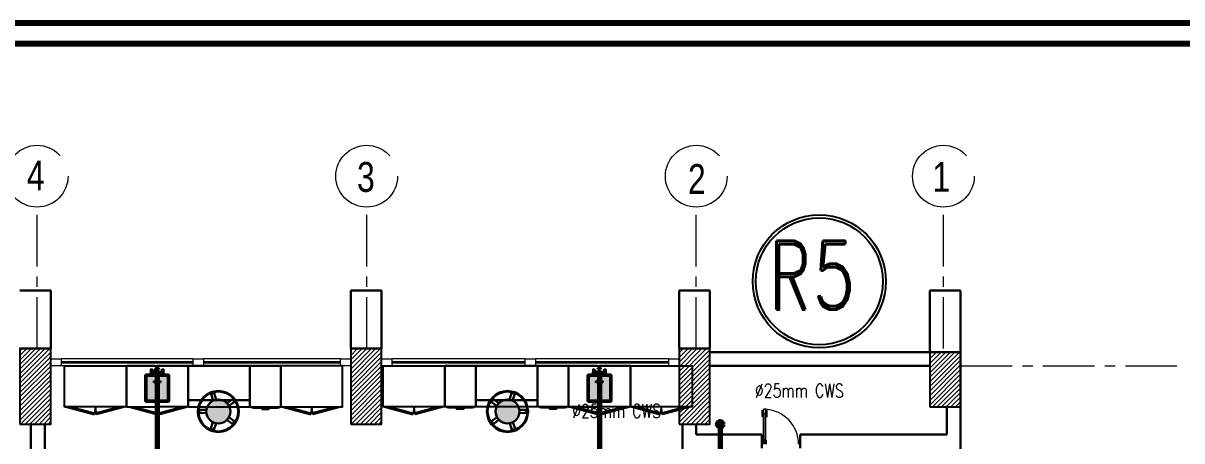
# Model space of a CAD drawing. Extents: x 800 to 995, y 398 to 804.
# Drawn here: x 901.25 to 918.13, y 634.27 to 640.36 of the extents above; entities that cross this region are included whole.
import ezdxf

# ---------------------------------------------------------------- set-up
doc = ezdxf.new("R2010")
doc.units = 0
doc.header["$MEASUREMENT"] = 0
for name, pattern in [('ACAD_ISO02W100', [15, 12, -3]), ('CENTERX2', [4, 2.5, -0.5, 0.5, -0.5]), ('DASHED', [19.05, 12.7, -6.35])]:
    doc.linetypes.add(name, pattern=pattern)
doc.layers.get('0').update_dxf_attribs({"color": 252, "linetype": 'CONTINUOUS', "lineweight": 30})
doc.layers.add('-FUR', color=252, linetype='CONTINUOUS')
doc.layers.add('SAN', color=2, linetype='CONTINUOUS')
for name, color, linetype, lineweight in [('axis', 1, 'CENTERX2', 5), ('Column', 6, 'CONTINUOUS', 25), ('DOOR', 30, 'CONTINUOUS', 9), ('elev', 90, 'CONTINUOUS', 9), ('hatch', 252, 'CONTINUOUS', 9), ('P-C-WATER', 5, 'CONTINUOUS', 70), ('P-TEXT', 1, 'CONTINUOUS', 25), ('txt in circle', 11, 'CONTINUOUS', 13), ('UG-BORDER', 20, 'CONTINUOUS', 80), ('Wall', 252, 'CONTINUOUS', 30), ('WINDOW', 252, 'CONTINUOUS', 5)]:
    doc.layers.add(name, color=color, linetype=linetype, lineweight=lineweight)
doc.styles.add('ROMANC', font='romand.shx')
doc.styles.add('SOSA2', font='SOSA.shx', dxfattribs={"width": 0.8})

# ---------------------------------------------------------------- blocks, each defined once
blk = doc.blocks.new('YY5Y5')
at = {"layer": 'SAN', "color": 1}
for p, q in [((434.2, 537.6), (433.7, 538)), ((434.2, 536.1), (433.7, 535.7)), ((433.8, 542), (433.8, 538.6)), ((435.7, 542.4), (434.2, 542.4)), ((435.6, 537.6), (436, 538)), ((435.6, 536.1), (436, 535.7)), ((435.7, 540.6), (435.7, 542.4)), ((446.2, 539.6), (436.7, 539.6)), ((436.7, 537.6), (438.2, 537.6)), ((440.5, 535.4), (440.5, 528.7)), ((442.4, 528.7), (442.4, 535.4)), ((443, 539.6), (446.2, 539.6)), ((444.7, 537.6), (446.2, 537.6)), ((447.3, 537.6), (446.9, 538)), ((447.3, 536.1), (446.9, 535.7)), ((447.2, 542.4), (447.2, 540.6)), ((448.7, 542.4), (447.2, 542.4)), ((448.7, 537.6), (449.2, 538)), ((448.7, 536.1), (449.2, 535.7)), ((449.1, 538.6), (449.1, 542)), ((440.9, 528.4), (442, 528.4))]:
    blk.add_line(p, q, dxfattribs=at)
at = {"layer": 'SAN', "color": 1, "linetype": 'Continuous'}
blk.add_line((439.2, 539.6), (439.9, 539.6), dxfattribs=at)
at = {"layer": 'SAN', "color": 2, "linetype": 'DASHED'}
for points in [[(441.4, 532.4), (441.4, 521.6)], [(436.1, 527), (446.8, 527)]]:
    blk.add_lwpolyline(points, dxfattribs=at)
at = {"layer": 'SAN', "color": 1}
for centre, radius in [((434.9, 536.9), 2), ((434.9, 536.9), 1), ((434.9, 536.9), 0.8), ((448, 536.9), 2), ((448, 536.9), 1), ((448, 536.9), 0.8)]:
    blk.add_circle(centre, radius, dxfattribs=at)
for centre, radius, start, end in [((434.2, 542), 0.375, 90, 180), ((436.7, 540.6), 1, 180, 270), ((438.2, 535.4), 2.25, 0, 90), ((444.7, 535.4), 2.25, 90, 180), ((446.2, 540.6), 1, 270, 0), ((448.7, 542), 0.375, 0, 90), ((441.4, 527), 2.86, 109.4319, 70.5681), ((441.4, 527), 2.08, 117.2765, 62.7235), ((440.9, 528.7), 0.375, 180, 270), ((442, 528.7), 0.375, 270, 360)]:
    blk.add_arc(centre, radius, start, end, dxfattribs=at)
blk = doc.blocks.new('fd')
at = {"layer": '-FUR'}
h = blk.add_hatch(color=254, dxfattribs=at)
h.paths.add_polyline_path([(1322.664, 576.699), (1322.354, 576.699), (1322.354, 577.059), (1322.664, 577.059)], flags=16)
edge = h.paths.add_edge_path()
edge.add_line((1322.664, 576.679), (1322.354, 576.679))
edge.add_arc((1322.354, 576.699), 0.02, 180, 270, ccw=False)
edge.add_line((1322.334, 576.699), (1322.334, 577.059))
edge.add_arc((1322.354, 577.059), 0.02, 90, 180, ccw=False)
edge.add_line((1322.354, 577.079), (1322.664, 577.079))
edge.add_arc((1322.664, 577.059), 0.02, 0, 90, ccw=False)
edge.add_line((1322.684, 577.059), (1322.684, 576.699))
edge.add_arc((1322.664, 576.699), 0.02, -90, 0, ccw=False)
blk.add_hatch(color=253, dxfattribs=at).paths.add_polyline_path([(1322.664, 577.059), (1322.664, 576.699), (1322.354, 576.699), (1322.354, 577.059)])
h = blk.add_hatch(color=251, dxfattribs=at)
h.paths.add_polyline_path([(1322.634, 577.029), (1322.664, 577.059), (1322.664, 576.699), (1322.634, 576.729)])
h.paths.add_polyline_path([(1322.634, 576.729), (1322.664, 576.699), (1322.354, 576.699), (1322.384, 576.729)])
h = blk.add_hatch(color=252, dxfattribs=at)
h.paths.add_polyline_path([(1322.384, 577.029), (1322.354, 577.059), (1322.664, 577.059), (1322.634, 577.029)])
h.paths.add_polyline_path([(1322.384, 576.729), (1322.354, 576.699), (1322.354, 577.059), (1322.384, 577.029)])
for p, q in [((1322.478, 577.206), (1322.06, 577.206)), ((1322.478, 577.206), (1322.96, 577.206)), ((1322.06, 576.606), (1322.51, 576.606)), ((1322.96, 576.606), (1322.51, 576.606))]:
    blk.add_line(p, q, dxfattribs=at)
at = {"layer": '-FUR', "linetype": 'ACAD_ISO02W100'}
for p, q in [((1322.06, 577.206), (1322.51, 577.206)), ((1322.96, 577.206), (1322.51, 577.206)), ((1322.1, 576.606), (1322.513, 576.495)), ((1322.177, 576.606), (1322.518, 576.514)), ((1322.518, 576.514), (1322.513, 576.495)), ((1322.882, 576.606), (1322.541, 576.514)), ((1322.541, 576.514), (1322.546, 576.495)), ((1322.96, 576.606), (1322.546, 576.495))]:
    blk.add_line(p, q, dxfattribs=at)
for centre, start, end in [((1324.045, 576.373), 171.2611, 174.7069), ((1321.014, 576.373), 5.2931, 8.7389)]:
    blk.add_arc(centre, 1.533, start, end, dxfattribs=at)
for p, q in [((1322.06, 577.206), (1322.06, 576.606)), ((1322.96, 577.206), (1322.96, 576.606))]:
    blk.add_line(p, q)
blk.add_lwpolyline([(1322.664, 576.679), (1322.354, 576.679, -0.414214), (1322.334, 576.699), (1322.334, 577.059, -0.414214), (1322.354, 577.079), (1322.664, 577.079, -0.414214), (1322.684, 577.059), (1322.684, 576.699, -0.414214)], format="xyb", close=True)
blk.add_lwpolyline([(1322.664, 576.679), (1322.354, 576.679, -0.414214), (1322.334, 576.699), (1322.334, 577.059, -0.414214), (1322.354, 577.079), (1322.664, 577.079, -0.414214), (1322.684, 577.059), (1322.684, 576.699, -0.414214)], format="xyb", close=True)
blk.add_lwpolyline([(1322.664, 576.699), (1322.354, 576.699), (1322.354, 577.059), (1322.664, 577.059)], close=True)
at = {"extrusion": (0, 0, -1), "xscale": 0.0121000000000322, "yscale": 0.0121000000000322, "zscale": -0.0121}
blk.add_blockref('YY5Y5', (-1327.85, 570.595), dxfattribs=at)
blk = doc.blocks.new('juy')
blk.add_line((1322.96, 577.206), (1322.96, 576.606))
blk.add_blockref('fd', (0, 0))

msp = doc.modelspace()

# ---------------------------------------------------------------- hatches: boundary and pattern name
h = msp.add_hatch(color=256)
h.set_gradient(color1=(132, 132, 132), name='SPHERICAL')
h.paths.add_polyline_path([(904.097, 634.875, -1), (904.097, 634.525, -1)])
h = msp.add_hatch(color=256)
h.set_gradient(color1=(132, 132, 132), name='SPHERICAL')
h.paths.add_polyline_path([(908.309, 634.875, 1), (908.309, 634.525, 1)])
at = {"layer": 'hatch'}
h = msp.add_hatch(dxfattribs=at)
h.set_pattern_fill('ANSI31', color=252, scale=0.015, style=0)
h.set_pattern_definition([(45, (1093.41557, 297.194008), (-0.0336759605, 0.0336759605), [])])
h.paths.add_polyline_path([(901.208, 634.516), (901.658, 634.516), (901.658, 635.616), (901.208, 635.616)])
h = msp.add_hatch(dxfattribs=at)
h.set_pattern_fill('ANSI31', color=252, scale=0.015, style=0)
h.set_pattern_definition([(45, (1098.23287, 297.194008), (-0.0336759605, 0.0336759605), [])])
h.paths.add_polyline_path([(906.026, 634.516), (906.476, 634.516), (906.476, 635.616), (906.026, 635.616)])
h = msp.add_hatch(dxfattribs=at)
h.set_pattern_fill('ANSI31', color=252, scale=0.015, style=0)
h.set_pattern_definition([(45, (1093.41557, 297.19404), (-0.0336759605, 0.0336759605), [])])
h.paths.add_polyline_path([(910.808, 634.516), (911.258, 634.516), (911.258, 635.616), (910.808, 635.616)])
h = msp.add_hatch(dxfattribs=at)
h.set_pattern_fill('ANSI31', color=252, scale=0.015, style=0)
h.set_pattern_definition([(45, (1106.665556, 297.144008), (-0.0336759605, 0.0336759605), [])])
h.paths.add_polyline_path([(914.458, 634.766), (914.908, 634.766), (914.908, 635.566), (914.458, 635.566)])

# ---------------------------------------------------------------- linework, layer by layer
at = {"layer": '-FUR', "linetype": 'ACAD_ISO02W100'}
for p, q in [((901.858, 635.366), (902.758, 635.366)), ((904.558, 635.366), (905.008, 635.366)), ((905.908, 635.366), (905.008, 635.366)), ((906.498, 635.366), (907.398, 635.366)), ((907.848, 635.366), (907.398, 635.366)), ((909.198, 635.366), (908.748, 635.366)), ((909.198, 635.366), (910.098, 635.366)), ((910.098, 635.366), (910.998, 635.366)), ((901.878, 634.766), (902.292, 634.655)), ((901.955, 634.766), (902.297, 634.675)), ((902.661, 634.766), (902.319, 634.675)), ((902.738, 634.766), (902.324, 634.655)), ((903.658, 634.766), (904.558, 634.766)), ((905.028, 634.766), (905.442, 634.655)), ((905.105, 634.766), (905.447, 634.675)), ((905.811, 634.766), (905.469, 634.675)), ((905.888, 634.766), (905.474, 634.655)), ((906.518, 634.766), (906.932, 634.655)), ((906.596, 634.766), (906.937, 634.675)), ((907.301, 634.766), (906.96, 634.675)), ((907.378, 634.766), (906.965, 634.655)), ((908.748, 634.766), (907.848, 634.766)), ((909.218, 634.766), (909.632, 634.655)), ((909.296, 634.766), (909.637, 634.675)), ((910.001, 634.766), (909.66, 634.675)), ((910.078, 634.766), (909.665, 634.655)), ((910.118, 634.766), (910.532, 634.655)), ((910.196, 634.766), (910.537, 634.675)), ((910.901, 634.766), (910.56, 634.675)), ((910.978, 634.766), (910.565, 634.655)), ((902.297, 634.675), (902.292, 634.655)), ((902.319, 634.675), (902.324, 634.655)), ((905.447, 634.675), (905.442, 634.655)), ((905.469, 634.675), (905.474, 634.655)), ((906.937, 634.675), (906.932, 634.655)), ((906.96, 634.675), (906.965, 634.655)), ((909.637, 634.675), (909.632, 634.655)), ((909.66, 634.675), (909.665, 634.655)), ((910.537, 634.675), (910.532, 634.655)), ((910.56, 634.675), (910.565, 634.655))]:
    msp.add_line(p, q, dxfattribs=at)
at = {"layer": '-FUR'}
for p, q in [((904.578, 634.756), (904.988, 634.756)), ((904.608, 634.751), (904.958, 634.751)), ((907.828, 634.756), (907.418, 634.756)), ((907.798, 634.751), (907.448, 634.751)), ((909.178, 634.756), (908.768, 634.756)), ((909.148, 634.751), (908.798, 634.751))]:
    msp.add_line(p, q, dxfattribs=at)
for points in [[(901.858, 635.366), (902.758, 635.366), (902.758, 634.766), (901.858, 634.766)], [(904.558, 634.766), (905.008, 634.766), (905.008, 635.366), (904.558, 635.366)], [(905.908, 635.366), (905.008, 635.366), (905.008, 634.766), (905.908, 634.766)], [(906.498, 635.366), (907.398, 635.366), (907.398, 634.766), (906.498, 634.766)], [(907.848, 634.766), (907.398, 634.766), (907.398, 635.366), (907.848, 635.366)], [(909.198, 634.766), (908.748, 634.766), (908.748, 635.366), (909.198, 635.366)], [(909.198, 635.366), (910.098, 635.366), (910.098, 634.766), (909.198, 634.766)], [(910.098, 635.366), (910.998, 635.366), (910.998, 634.766), (910.098, 634.766)]]:
    msp.add_lwpolyline(points, close=True, dxfattribs=at)
at = {"layer": '-FUR', "color": 1}
for points in [[(904.733, 634.736), (904.833, 634.736), (904.833, 634.746), (904.733, 634.746)], [(907.673, 634.736), (907.573, 634.736), (907.573, 634.746), (907.673, 634.746)], [(909.023, 634.736), (908.923, 634.736), (908.923, 634.746), (909.023, 634.746)]]:
    msp.add_lwpolyline(points, close=True, dxfattribs=at)
at = {"layer": '-FUR', "linetype": 'ACAD_ISO02W100'}
for centre, start, end in [((903.823, 634.533), 171.2611, 174.7069), ((900.793, 634.533), 5.2931, 8.7389), ((906.973, 634.533), 171.2611, 174.7069), ((903.943, 634.533), 5.2931, 8.7389), ((908.464, 634.533), 171.2611, 174.7069), ((905.433, 634.533), 5.2931, 8.7389), ((911.164, 634.533), 171.2611, 174.7069), ((908.133, 634.533), 5.2931, 8.7389), ((912.064, 634.533), 171.2611, 174.7069), ((909.033, 634.533), 5.2931, 8.7389)]:
    msp.add_arc(centre, 1.533, start, end, dxfattribs=at)
for p, q in [((903.658, 634.766), (903.658, 635.366)), ((903.658, 635.366), (904.558, 635.366)), ((904.558, 635.366), (904.558, 634.766)), ((908.748, 635.366), (907.848, 635.366)), ((907.848, 635.366), (907.848, 634.766)), ((908.748, 634.766), (908.748, 635.366)), ((904.558, 634.866), (903.658, 634.866)), ((904.023, 634.859), (903.986, 634.968)), ((903.993, 634.981), (904.019, 634.989)), ((904.068, 634.873), (904.033, 634.981)), ((904.225, 634.82), (904.318, 634.888)), ((904.332, 634.886), (904.348, 634.864)), ((904.558, 634.766), (904.558, 634.866)), ((907.848, 634.766), (907.848, 634.866)), ((907.848, 634.866), (908.748, 634.866)), ((908.075, 634.886), (908.059, 634.864)), ((908.182, 634.82), (908.089, 634.888)), ((908.338, 634.873), (908.373, 634.981)), ((908.384, 634.859), (908.42, 634.968)), ((908.413, 634.981), (908.387, 634.989)), ((903.798, 634.688), (903.798, 634.716)), ((903.924, 634.726), (903.811, 634.726)), ((904.252, 634.781), (904.344, 634.847)), ((908.154, 634.781), (908.062, 634.847)), ((908.483, 634.726), (908.596, 634.726)), ((908.608, 634.688), (908.608, 634.716)), ((903.923, 634.679), (903.808, 634.678)), ((904.019, 634.544), (903.984, 634.436)), ((904.064, 634.528), (904.029, 634.418)), ((904.222, 634.578), (904.313, 634.511)), ((904.25, 634.616), (904.344, 634.548)), ((904.346, 634.534), (904.33, 634.512)), ((908.06, 634.534), (908.077, 634.512)), ((908.156, 634.616), (908.062, 634.548)), ((908.184, 634.578), (908.093, 634.511)), ((908.342, 634.528), (908.378, 634.418)), ((908.387, 634.544), (908.423, 634.436)), ((908.483, 634.679), (908.598, 634.678)), ((904.016, 634.412), (903.99, 634.421)), ((908.39, 634.412), (908.416, 634.421))]:
    msp.add_line(p, q)
for centre, radius in [((904.097, 634.7), 0.299), ((904.097, 634.7), 0.29), ((904.097, 634.7), 0.175), ((908.309, 634.7), 0.299), ((908.309, 634.7), 0.29), ((908.309, 634.7), 0.175)]:
    msp.add_circle(centre, radius)
for centre, radius, start, end in [((903.996, 634.971), 0.01, 107.7911, 197.7911), ((904.021, 634.942), 0.025, 40.9349, 209.1752), ((904.021, 634.976), 0.0131, 19.654, 97.7204), ((904.304, 634.847), 0.025, 328.9349, 137.1752), ((904.324, 634.88), 0.01, 35.7911, 125.7911), ((904.336, 634.858), 0.0131, 307.654, 25.7204), ((908.07, 634.858), 0.0131, 154.2796, 232.346), ((908.083, 634.88), 0.01, 54.2089, 144.2089), ((908.102, 634.847), 0.025, 42.8248, 211.0651), ((908.385, 634.942), 0.025, 330.8248, 139.0651), ((908.385, 634.976), 0.0131, 82.2796, 160.346), ((908.41, 634.971), 0.01, 342.2089, 72.2089), ((903.811, 634.713), 0.0131, 91.654, 169.7204), ((903.808, 634.688), 0.01, 179.7911, 269.7911), ((903.843, 634.703), 0.025, 112.9349, 281.1752), ((908.563, 634.703), 0.025, 258.8248, 67.0651), ((908.595, 634.713), 0.0131, 10.2796, 88.346), ((908.598, 634.688), 0.01, 270.2089, 0.2089), ((904.3, 634.549), 0.025, 256.9349, 65.1752), ((904.338, 634.54), 0.01, 323.7911, 53.7911), ((908.068, 634.54), 0.01, 126.2089, 216.2089), ((908.106, 634.549), 0.025, 114.8248, 283.0651), ((903.996, 634.432), 0.0131, 163.654, 241.7204), ((904.016, 634.46), 0.025, 184.9349, 353.1752), ((904.019, 634.422), 0.01, 251.7911, 341.7911), ((904.321, 634.522), 0.0131, 235.654, 313.7204), ((908.086, 634.522), 0.0131, 226.2796, 304.346), ((908.391, 634.46), 0.025, 186.8248, 355.0651), ((908.387, 634.422), 0.01, 198.2089, 288.2089), ((908.41, 634.432), 0.0131, 298.2796, 16.346)]:
    msp.add_arc(centre, radius, start, end)
at = {"layer": 'axis', "color": 0, "ltscale": 0.3}
for p, q in [((901.458, 635.616), (901.458, 637.68)), ((906.258, 635.616), (906.258, 637.68)), ((911.058, 635.616), (911.058, 637.68)), ((914.658, 635.616), (914.658, 637.68)), ((914.908, 635.366), (918.13, 635.366))]:
    msp.add_line(p, q, dxfattribs=at)
at = {"layer": 'axis', "color": 0}
for centre in [(901.458, 638.13), (906.258, 638.13), (911.058, 638.13), (914.658, 638.13)]:
    msp.add_circle(centre, 0.45, dxfattribs=at)
at = {"layer": 'Column', "color": 252}
for points in [[(901.208, 634.516), (901.658, 634.516), (901.658, 635.616), (901.208, 635.616)], [(906.026, 634.516), (906.476, 634.516), (906.476, 635.616), (906.026, 635.616)], [(910.808, 634.516), (911.258, 634.516), (911.258, 635.616), (910.808, 635.616)], [(914.458, 634.766), (914.908, 634.766), (914.908, 635.566), (914.458, 635.566)]]:
    msp.add_lwpolyline(points, close=True, dxfattribs=at)
at = {"layer": 'DOOR', "color": 252}
for p, q in [((912.018, 634.623), (912.018, 634.72)), ((912.018, 634.72), (912.022, 634.72)), ((912.022, 634.72), (912.022, 634.623)), ((912.022, 634.699), (912.022, 634.71)), ((912.029, 634.71), (912.025, 634.71)), ((912.025, 634.71), (912.025, 634.699)), ((912.025, 634.71), (912.025, 634.699)), ((912.025, 634.699), (912.029, 634.699)), ((912.029, 634.695), (912.029, 634.714)), ((912.029, 634.714), (912.032, 634.714)), ((912.029, 634.699), (912.029, 634.71)), ((912.032, 634.695), (912.029, 634.695)), ((912.032, 634.689), (912.032, 634.72)), ((912.032, 634.72), (912.038, 634.72)), ((912.038, 634.689), (912.032, 634.689)), ((912.069, 634.732), (912.038, 634.732)), ((912.038, 634.732), (912.038, 634.676)), ((912.069, 634.676), (912.069, 634.732)), ((912.076, 634.72), (912.069, 634.72)), ((912.069, 634.689), (912.076, 634.689)), ((912.076, 634.689), (912.076, 634.72)), ((912.079, 634.714), (912.076, 634.714)), ((912.076, 634.695), (912.079, 634.695)), ((912.079, 634.695), (912.079, 634.714)), ((912.079, 634.71), (912.082, 634.71)), ((912.079, 634.699), (912.079, 634.71)), ((912.082, 634.699), (912.079, 634.699)), ((912.082, 634.71), (912.082, 634.699)), ((912.082, 634.71), (912.082, 634.699)), ((912.09, 634.72), (912.085, 634.72)), ((912.085, 634.72), (912.085, 634.623)), ((912.085, 634.699), (912.085, 634.71)), ((912.09, 634.623), (912.09, 634.72)), ((912.022, 634.623), (912.018, 634.623)), ((912.038, 634.676), (912.041, 634.676)), ((912.038, 634.281), (912.038, 634.673)), ((912.041, 634.676), (912.041, 634.67)), ((912.041, 634.676), (912.041, 634.67)), ((912.041, 634.673), (912.041, 634.281)), ((912.041, 634.67), (912.067, 634.67)), ((912.067, 634.676), (912.067, 634.67)), ((912.067, 634.67), (912.067, 634.676)), ((912.067, 634.676), (912.069, 634.676)), ((912.067, 634.673), (912.067, 634.281)), ((912.07, 634.281), (912.07, 634.673)), ((912.085, 634.623), (912.09, 634.623))]:
    msp.add_line(p, q, dxfattribs=at)
for centre, radius, start, end in [((912.024, 634.71), 0.00148, 0, 180), ((912.024, 634.699), 0.00148, 180, 0), ((912.037, 634.222), 0.511, 360, 86.3977), ((912.084, 634.71), 0.00148, 0, 180), ((912.084, 634.699), 0.00148, 180, 0), ((912.041, 634.673), 0.00278, 90, 270), ((912.067, 634.673), 0.00278, 270, 90)]:
    msp.add_arc(centre, radius, start, end, dxfattribs=at)
at = {"layer": 'elev', "color": 252, "linetype": 'Continuous'}
for p, q in [((901.659, 635.466), (901.809, 635.466)), ((901.659, 635.366), (901.659, 635.466)), ((901.809, 635.366), (901.659, 635.366)), ((901.809, 635.466), (901.809, 635.366)), ((903.733, 635.466), (903.883, 635.466)), ((903.733, 635.366), (903.733, 635.466)), ((903.883, 635.366), (903.733, 635.366)), ((903.883, 635.466), (903.883, 635.366)), ((905.876, 635.466), (906.026, 635.466)), ((905.876, 635.366), (905.876, 635.466)), ((906.026, 635.366), (905.876, 635.366)), ((906.026, 635.466), (906.026, 635.366)), ((906.476, 635.466), (906.626, 635.466)), ((906.476, 635.366), (906.476, 635.466)), ((906.626, 635.366), (906.476, 635.366)), ((906.626, 635.466), (906.626, 635.366)), ((908.567, 635.466), (908.717, 635.466)), ((908.567, 635.366), (908.567, 635.466)), ((908.717, 635.366), (908.567, 635.366)), ((908.717, 635.466), (908.717, 635.366)), ((910.658, 635.466), (910.808, 635.466)), ((910.658, 635.366), (910.658, 635.466)), ((910.808, 635.366), (910.658, 635.366)), ((910.808, 635.466), (910.808, 635.366))]:
    msp.add_line(p, q, dxfattribs=at)
at = {"layer": 'P-C-WATER', "linetype": 'Continuous'}
for p, q in [((903.207, 635.291, -0.1), (903.207, 630.971, -0.1)), ((909.647, 635.291, -0.1), (909.647, 630.971, -0.1)), ((911.407, 634.478), (911.407, 634.012)), ((911.407, 634.478), (911.407, 634.216))]:
    msp.add_line(p, q, dxfattribs=at)
msp.add_circle((911.407, 634.515), 0.0375, dxfattribs=at)
at = {"layer": 'P-C-WATER', "linetype": 'ByBlock'}
for centre, start, end in [((903.207, 635.304), 0, 180), ((903.207, 635.304), 180, 0), ((909.647, 635.304), 0, 180), ((909.647, 635.304), 180, 0)]:
    msp.add_arc(centre, 0.0125, start, end, dxfattribs=at)
at = {"layer": 'P-TEXT', "color": 41}
for radius in [0.97, 0.925]:
    msp.add_circle((912.85, 636.597), radius, dxfattribs=at)
at = {"layer": 'UG-BORDER'}
for p, q in [((943.048, 640.361), (847.847, 640.361)), ((942.745, 640.057), (848.151, 640.057))]:
    msp.add_line(p, q, dxfattribs=at)
at = {"layer": 'Wall', "color": 252, "linetype": 'Continuous'}
for p, q in [((901.658, 636.466), (901.208, 636.466)), ((901.658, 635.616), (901.658, 636.466)), ((906.476, 636.466), (906.026, 636.466)), ((906.026, 636.466), (906.026, 635.616)), ((906.476, 635.616), (906.476, 636.466)), ((911.258, 636.466), (910.808, 636.466)), ((910.808, 636.466), (910.808, 635.616)), ((911.258, 635.616), (911.258, 636.466)), ((914.908, 636.466), (914.458, 636.466)), ((914.458, 636.466), (914.458, 635.566)), ((914.908, 635.566), (914.908, 636.466)), ((901.208, 635.616), (901.658, 635.616)), ((906.026, 635.616), (906.476, 635.616)), ((910.808, 635.616), (911.258, 635.616)), ((911.258, 635.566), (914.458, 635.566)), ((914.458, 635.566), (914.908, 635.566)), ((911.258, 635.366), (914.458, 635.366)), ((914.708, 634.366), (914.708, 634.775)), ((901.368, 631.316), (901.368, 634.533)), ((901.568, 629.366), (901.568, 634.531)), ((910.858, 627.366), (910.858, 634.516)), ((911.058, 634.367), (911.058, 634.516)), ((912.013, 634.367), (911.058, 634.367)), ((912.013, 634.367), (911.058, 634.367)), ((912.013, 634.166), (912.013, 634.367)), ((914.708, 634.366), (912.573, 634.367)), ((914.708, 634.366), (912.573, 634.367)), ((912.573, 634.166), (912.573, 634.367)), ((912.038, 634.222), (912.038, 634.278)), ((912.038, 634.278), (912.041, 634.278)), ((912.041, 634.278), (912.041, 634.284)), ((912.041, 634.284), (912.067, 634.284)), ((912.041, 634.278), (912.041, 634.284)), ((912.067, 634.284), (912.067, 634.278)), ((912.067, 634.278), (912.067, 634.284)), ((912.067, 634.278), (912.069, 634.278)), ((912.069, 634.278), (912.069, 634.222))]:
    msp.add_line(p, q, dxfattribs=at)
at = {"layer": 'Wall', "color": 252}
for p in [(914.908, 635.566), (914.908, 635.166)]:
    msp.add_line(p, (914.908, 632.366), dxfattribs=at)
at = {"layer": 'Wall', "color": 252, "linetype": 'Continuous'}
for centre, start, end in [((912.041, 634.281), 90, 270), ((912.067, 634.281), 270, 90)]:
    msp.add_arc(centre, 0.00278, start, end, dxfattribs=at)
at = {"layer": 'WINDOW', "color": 252, "linetype": 'Continuous'}
for p, q in [((903.733, 635.466), (901.809, 635.466)), ((903.733, 635.426), (901.809, 635.426)), ((903.733, 635.406), (901.809, 635.406)), ((903.733, 635.366), (901.809, 635.366)), ((905.876, 635.466), (903.883, 635.466)), ((905.876, 635.426), (903.883, 635.426)), ((905.876, 635.406), (903.883, 635.406)), ((905.876, 635.366), (903.883, 635.366)), ((908.567, 635.466), (906.626, 635.466)), ((908.567, 635.426), (906.626, 635.426)), ((908.567, 635.406), (906.626, 635.406)), ((908.567, 635.366), (906.626, 635.366)), ((910.658, 635.466), (908.717, 635.466)), ((910.658, 635.426), (908.717, 635.426)), ((910.658, 635.406), (908.717, 635.406)), ((910.658, 635.366), (908.717, 635.366))]:
    msp.add_line(p, q, dxfattribs=at)

# ---------------------------------------------------------------- block references
for p in [(-419.302, 58.161), (-412.861, 58.161)]:
    msp.add_blockref('juy', p)

# ---------------------------------------------------------------- texts
at = {"layer": 'P-TEXT', "color": 41, "style": 'ROMANC', "width": 0.75}
for s, height, p in [('R5', 1, (912.1, 636.186)), ('%%C25mm CWS', 0.2, (911.913, 634.905)), ('%%C25mm CWS', 0.2, (909.251, 634.608))]:
    msp.add_text(s, height=height, dxfattribs=at).set_placement(p)
at = {"layer": 'txt in circle', "color": 0, "ltscale": 0.01, "char_height": 0.435, "attachment_point": 5, "style": 'SOSA2'}
for s, insert in [('4', (901.437, 638.141)), ('3', (906.246, 638.116)), ('2', (911.066, 638.089)), ('1', (914.627, 638.12))]:
    msp.add_mtext(s, dxfattribs=dict(at, insert=insert))

doc.saveas('drawing.dxf')
